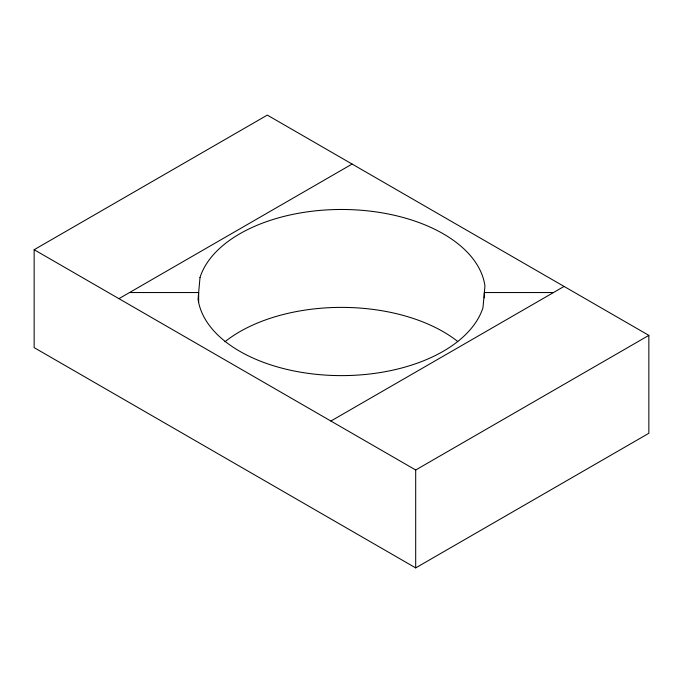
<?xml version="1.0" encoding="UTF-8"?>
<svg xmlns="http://www.w3.org/2000/svg" width="683" height="683" viewBox="0 0 683 683"><rect width="100%" height="100%" fill="white"/><g stroke="black" fill="none" stroke-linecap="round" stroke-linejoin="round"><path stroke-width="1.02" d="M34.15 249.713L267.309 115.103L648.85 335.379L648.85 433.287L415.691 567.897L34.15 347.621L34.15 249.713L415.691 469.998L648.85 335.379M118.936 298.667L352.095 164.057M330.905 421.044L564.064 286.433M129.531 292.546L198.651 292.546L198.651 302.125M553.469 292.546L484.349 292.546L484.349 297.873M415.691 469.998L415.691 567.897M224.92 341.765A143.891 83.07 0 0 1 457.738 341.491M200.017 277.435L198.061 299.094A143.891 83.07 0 0 0 334.013 375.505A143.891 83.07 0 0 0 482.983 307.657L484.939 286.006A143.891 83.07 0 0 0 348.987 209.587A143.891 83.07 0 0 0 200.017 277.435"/></g></svg>
